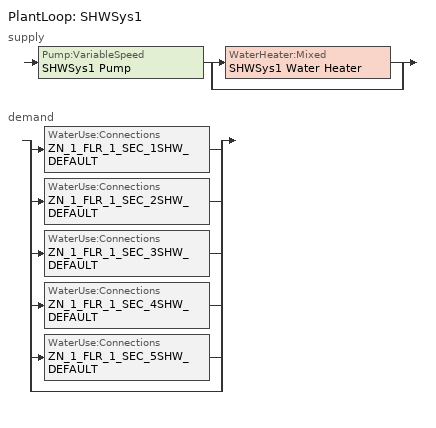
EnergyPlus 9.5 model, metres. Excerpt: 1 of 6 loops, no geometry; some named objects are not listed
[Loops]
PlantLoop 'SHWSys1'
 supply: Pump:VariableSpeed 'SHWSys1 Pump' > split
  | WaterHeater:Mixed 'SHWSys1 Water Heater'
  | bypass
 demand: split
  | WaterUse:Connections 'ZN_1_FLR_1_SEC_1SHW_DEFAULT'
  | WaterUse:Connections 'ZN_1_FLR_1_SEC_2SHW_DEFAULT'
  | WaterUse:Connections 'ZN_1_FLR_1_SEC_3SHW_DEFAULT'
  | WaterUse:Connections 'ZN_1_FLR_1_SEC_4SHW_DEFAULT'
  | WaterUse:Connections 'ZN_1_FLR_1_SEC_5SHW_DEFAULT'
  | bypass
[WaterUse:Connections]
Name | Water Use Equipment 1
ZN_1_FLR_1_SEC_1SHW_DEFAULT | ZN_1_FLR_1_SEC_1SHW_DEFAULT
ZN_1_FLR_1_SEC_2SHW_DEFAULT | ZN_1_FLR_1_SEC_2SHW_DEFAULT
ZN_1_FLR_1_SEC_3SHW_DEFAULT | ZN_1_FLR_1_SEC_3SHW_DEFAULT
ZN_1_FLR_1_SEC_4SHW_DEFAULT | ZN_1_FLR_1_SEC_4SHW_DEFAULT
ZN_1_FLR_1_SEC_5SHW_DEFAULT | ZN_1_FLR_1_SEC_5SHW_DEFAULT
[WaterUse:Equipment] Flow Rate Fraction Schedule=HOURS_OF_OPERATION
Name | Peak Flow Rate {m3/s} | Target Temperature Schedule | Hot Water Supply Temperature Schedule | Zone | Sensible Fraction Schedule | Latent Fraction Schedule
ZN_1_FLR_1_SEC_1SHW_DEFAULT | 2.21419e-06 | ZN_1_FLR_1_SEC_1SHW_DEFAULT Temp Sched | ZN_1_FLR_1_SEC_1SHW_DEFAULTHot Supply Temp Sched | ZN_1_FLR_1_SEC_1 | ZN_1_FLR_1_SEC_1SHW_DEFAULT Sensible fract sched | ZN_1_FLR_1_SEC_1SHW_DEFAULT Latent fract sched
ZN_1_FLR_1_SEC_2SHW_DEFAULT | 1.72186e-07 | ZN_1_FLR_1_SEC_2SHW_DEFAULT Temp Sched | ZN_1_FLR_1_SEC_2SHW_DEFAULTHot Supply Temp Sched | ZN_1_FLR_1_SEC_2 | ZN_1_FLR_1_SEC_2SHW_DEFAULT Sensible fract sched | ZN_1_FLR_1_SEC_2SHW_DEFAULT Latent fract sched
ZN_1_FLR_1_SEC_3SHW_DEFAULT | 2.21419e-06 | ZN_1_FLR_1_SEC_3SHW_DEFAULT Temp Sched | ZN_1_FLR_1_SEC_3SHW_DEFAULTHot Supply Temp Sched | ZN_1_FLR_1_SEC_3 | ZN_1_FLR_1_SEC_3SHW_DEFAULT Sensible fract sched | ZN_1_FLR_1_SEC_3SHW_DEFAULT Latent fract sched
ZN_1_FLR_1_SEC_4SHW_DEFAULT | 1.72186e-06 | ZN_1_FLR_1_SEC_4SHW_DEFAULT Temp Sched | ZN_1_FLR_1_SEC_4SHW_DEFAULTHot Supply Temp Sched | ZN_1_FLR_1_SEC_4 | ZN_1_FLR_1_SEC_4SHW_DEFAULT Sensible fract sched | ZN_1_FLR_1_SEC_4SHW_DEFAULT Latent fract sched
ZN_1_FLR_1_SEC_5SHW_DEFAULT | 3.12791e-07 | ZN_1_FLR_1_SEC_5SHW_DEFAULT Temp Sched | ZN_1_FLR_1_SEC_5SHW_DEFAULTHot Supply Temp Sched | ZN_1_FLR_1_SEC_5 | ZN_1_FLR_1_SEC_5SHW_DEFAULT Sensible fract sched | ZN_1_FLR_1_SEC_5SHW_DEFAULT Latent fract sched
[PlantLoop]
SHWSys1: Fluid Type=WATER; Plant Equipment Operation Scheme=SHWSys1 Loop Operation Scheme List; Maximum Loop Temperature {C}=60; Minimum Loop Temperature {C}=10; Maximum Loop Flow Rate {m3/s}=AUTOSIZE; Minimum Loop Flow Rate {m3/s}=0; Plant Loop Volume {m3}=AUTOSIZE; Load Distribution Scheme=OPTIMAL
[Sizing:Plant]
SHWSys1: Loop Type=HEATING; Design Loop Exit Temperature {C}=55; Loop Design Temperature Difference {deltaC}=5
[SetpointManager:Scheduled]
SHWSys1 Loop Setpoint Manager: Control Variable=Temperature; Schedule=SHWSys1-Loop-Temp-Schedule; Setpoint Node or NodeList=SHWSys1 Supply Outlet Node
[PlantEquipmentOperationSchemes]
SHWSys1 Loop Operation Scheme List: Control Scheme 1=SHWSys1 Operation Scheme; Control Scheme 1 Schedule=PlantOnSched
[PlantEquipmentOperation:HeatingLoad]
SHWSys1 Operation Scheme: Load Range 1 Lower Limit {W}=0; Load Range 1 Upper Limit {W}=1000000000000000; Range 1 Equipment List=SHWSys1 Equipment List
[PlantEquipmentList]
SHWSys1 Equipment List: SHWSys1 Water Heater
[Pump:VariableSpeed]
SHWSys1 Pump: Design Maximum Flow Rate {m3/s}=AUTOSIZE; Design Pump Head {Pa}=179352; Design Power Consumption {W}=AUTOSIZE; Motor Efficiency=1; Fraction of Motor Inefficiencies to Fluid Stream=0; Coefficient 1 of the Part Load Performance Curve=0; Coefficient 2 of the Part Load Performance Curve=1; Coefficient 3 of the Part Load Performance Curve=0; Coefficient 4 of the Part Load Performance Curve=0; Design Minimum Flow Rate {m3/s}=0; Pump Control Type=INTERMITTENT
[WaterHeater:Mixed]
SHWSys1 Water Heater: Tank Volume {m3}=0.9; Setpoint Temperature Schedule=SHWSys1 Water Heater Setpoint Temperature Schedule; Deadband Temperature Difference {deltaC}=2; Maximum Temperature Limit {C}=82.2222; Heater Control Type=CYCLE; Heater Maximum Capacity {W}=4500; Heater Fuel Type=Electricity; Heater Thermal Efficiency=0.595; Off Cycle Parasitic Fuel Consumption Rate {W}=20; Off Cycle Parasitic Fuel Type=Electricity; Off Cycle Parasitic Heat Fraction to Tank=0.595; On Cycle Parasitic Fuel Type=Electricity; Ambient Temperature Indicator=SCHEDULE; Ambient Temperature Schedule=SHWSys1 Water Heater Ambient Temperature Schedule; Off Cycle Loss Coefficient to Ambient Temperature {W/K}=6; On Cycle Loss Coefficient to Ambient Temperature {W/K}=6; Use Side Effectiveness=1; Source Side Effectiveness=1; Use Side Design Flow Rate {m3/s}=Autosize
[Schedule:Compact]
PlantOnSched: Through: 12/31, For: AllDays, Until: 24:00, 1
Hours_of_operation: Through: 12/31, For: Weekdays SummerDesignDay, Until: 10:00, 0, Until: 19:00, 1, Until: 24:00, 0, For: WeekEnds WinterDesignDay Holidays AllOtherDays, Until: 24:00, 0
ZN_1_FLR_1_SEC_1SHW_DEFAULT Latent fract sched; ZN_1_FLR_1_SEC_2SHW_DEFAULT Latent fract sched; ZN_1_FLR_1_SEC_3SHW_DEFAULT Latent fract sched; ZN_1_FLR_1_SEC_4SHW_DEFAULT Latent fract sched; ZN_1_FLR_1_SEC_5SHW_DEFAULT Latent fract sched: Through: 12/31, For: AllDays, Until: 24:00, 0.05
ZN_1_FLR_1_SEC_1SHW_DEFAULT Sensible fract sched; ZN_1_FLR_1_SEC_2SHW_DEFAULT Sensible fract sched; ZN_1_FLR_1_SEC_3SHW_DEFAULT Sensible fract sched; ZN_1_FLR_1_SEC_4SHW_DEFAULT Sensible fract sched; ZN_1_FLR_1_SEC_5SHW_DEFAULT Sensible fract sched: Through: 12/31, For: AllDays, Until: 24:00, 0.2
ZN_1_FLR_1_SEC_1SHW_DEFAULT Temp Sched; ZN_1_FLR_1_SEC_2SHW_DEFAULT Temp Sched; ZN_1_FLR_1_SEC_3SHW_DEFAULT Temp Sched; ZN_1_FLR_1_SEC_4SHW_DEFAULT Temp Sched; ZN_1_FLR_1_SEC_5SHW_DEFAULT Temp Sched: Through: 12/31, For: AllDays, Until: 24:00, 40
ZN_1_FLR_1_SEC_1SHW_DEFAULTHot Supply Temp Sched; ZN_1_FLR_1_SEC_2SHW_DEFAULTHot Supply Temp Sched; ZN_1_FLR_1_SEC_3SHW_DEFAULTHot Supply Temp Sched; ZN_1_FLR_1_SEC_4SHW_DEFAULTHot Supply Temp Sched; ZN_1_FLR_1_SEC_5SHW_DEFAULTHot Supply Temp Sched; SHWSys1-Loop-Temp-Schedule: Through: 12/31, For: AllDays, Until: 24:00, 55
SHWSys1 Water Heater Setpoint Temperature Schedule: Through: 12/31, For: AllDays, Until: 24:00, 60
SHWSys1 Water Heater Ambient Temperature Schedule: Through: 12/31, For: AllDays, Until: 24:00, 22
